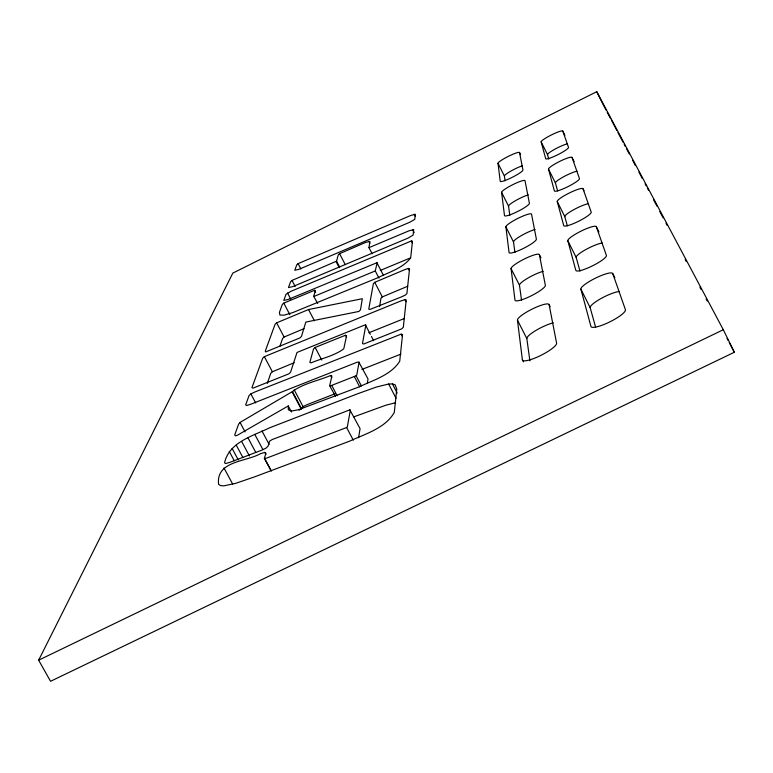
<?xml version="1.0" encoding="UTF-8"?>
<svg xmlns="http://www.w3.org/2000/svg" width="773" height="773" viewBox="0 0 773 773"><rect width="100%" height="100%" fill="white"/><g stroke="black" fill="none" stroke-linecap="round" stroke-linejoin="round"><path stroke-width="1.16" d="M358.595 437.75L360.063 428.619L349.86 409.854L272.106 439.595L269.574 441.19L268.086 446.079L266.144 448.069L261.448 450.301L230.025 462.302L225.581 463.558L224.547 462.766C229.223 442.069 253.032 435.924 269.7 427.769L357.706 393.728L376.528 387.002L388.645 384.026L392.423 383.93L395.051 384.732L396.771 389.08L394.298 412.405C385.331 428.3 365.127 433.933 349.435 441.238L254.414 476.931L235.359 483.444L223.793 485.859L220.527 485.57L218.585 484.323C215.841 460.795 246.152 461.954 260.375 453.703L264.81 452.408L265.912 453.239L264.366 458.321L270.965 470.66M367.291 383.485L368.016 378.963L359.213 362.788M379.601 306.601L380.944 298.252L382.306 296.909L407.7 286.252M299.083 410.163L301.17 408.965L303.055 406.598L307.374 404.54L335.211 393.708M336.555 261.148L338.303 254.81L339.579 253.679L365.677 242.393L369.881 241.427L368.972 247.66L409.023 230.808L413.681 229.687L413.111 235.069L408.183 238.045L292.648 286.667L288.474 287.546L290.629 281.652L292.02 280.435L336.555 261.148L339.714 267.226M291.489 412.009L288.261 405.941L237.601 435.112L235.668 435.875L234.673 435.015L238.615 424.193L240.045 422.435L292.445 391.563C303.403 383.36 318.138 380.809 330.66 375.475L331.888 376.007L329.675 385.766L335.482 396.172M267.294 383.398L270.724 373.311L272.376 371.755L294.194 362.73M279.942 346.198L282.589 338.439L284.116 337.028L303.982 328.67M38.65 660.181L232.818 273.111L596.775 91.707L723.296 329.733L734.35 352.246L50.545 681.293L38.65 660.181L723.296 329.733M264.366 458.321L266.521 458.157L346.633 427.517L347.338 426.783L350.362 410.163L349.86 409.854M330.129 386.007L356.092 375.775L356.74 375.137L359.126 361.967L357.02 362.276L250.723 404.26L246.645 405.506L245.65 404.917L249.051 395.602L250.858 393.892L255.129 391.901L401.168 334.149L402.549 334.574L399.728 361.223C391.041 375.137 373.05 380.21 358.875 386.973L298.591 409.7L291.547 411.052L288.329 409.787L288.261 405.941M374.76 282.319L373.378 283.652L368.75 309.094L369.881 309.471L401.274 296.967L405.429 295.015L406.907 293.547L409.545 268.695L408.318 268.453L404.463 269.777L374.76 282.319L382.306 296.909M315.152 347.454L313.509 349.029L309.847 362.402L310.968 362.885C321.79 358.343 334.342 355.889 343.763 348.816L346.604 335.675L345.425 335.269L315.152 347.454L321.761 360.015M264.366 356.653L262.704 358.189L251.95 387.65L252.926 388.172L288.899 373.832L290.571 372.209L297.016 352.459L363.88 325.365L365.851 325.027L362.489 343.531L363.687 344.014L401.747 328.844L403.332 327.201L406.221 299.963L404.926 299.634L400.791 300.997L264.366 356.653L272.376 371.755M314.022 296.426L375.263 270.936L377.205 262.607L288.068 299.509L283.788 300.417L286.049 294.223L291.006 291.276L411.313 241.002L412.463 241.176L410.705 257.767C403.023 268.144 389.119 272.086 377.92 277.71L292.938 312.534L284.087 315.171L279.865 315.036L279.44 312.331L282.319 304.427L283.788 303.122L314.495 290.31L315.403 290.609L313.674 296.281L317.674 303.403M276.628 322.853L275.091 324.235L265.236 351.232L265.709 351.937L299.895 337.936L301.441 336.477L305.828 322.09L358.875 311.451L360.469 309.857L362.334 298.707L308.524 309.538L276.628 322.853L284.116 337.028M298.107 263.641L296.784 264.791L294.774 270.289L298.822 269.352L410.048 222.122L414.782 219.319L415.314 214.305L410.83 215.435L298.107 263.641L300.842 268.878M380.306 270.434L410.328 257.95M368.808 332.786L404.443 318.476M361.919 369.436L400.974 354.092M353.783 416.869L386.007 405.158L395.022 402.878M223.986 467.965L232.654 484.053M241.678 441.499L249.418 455.954M236.258 445.142L242.915 457.539M232.122 448.446L238.239 459.838M229.272 451.432L234.287 460.785M261.96 430.938L269.13 444.359M264.81 452.408L265.902 454.437M254.723 434.281L262.994 449.751M264.772 458.689L271.381 471.047M240.045 422.435L245.118 431.923M247.969 437.798L255.699 452.234M250.858 393.892L255.689 402.955M602.718 103.795L606.109 110.201M607.24 112.327L610.631 118.723M611.762 120.859L616.844 130.453M617.975 132.589L623.057 142.184M624.188 144.319L625.318 146.455M626.449 148.58L629.27 153.914M632.662 160.311L635.483 165.644M638.875 172.041L642.266 178.437M645.088 183.771L646.218 185.907M647.349 188.032L648.479 190.168M653.562 199.763L656.953 206.159M659.775 211.493L663.166 217.889M665.997 223.223L667.118 225.358M685.197 259.477L686.327 261.612M699.894 287.198L701.014 289.334M706.107 298.929L707.237 301.064M727.007 338.381L728.137 340.516M729.268 342.652L734.35 352.246M292.445 391.563L301.335 408.347M292.271 392.162L301.17 408.965M294.184 389.834L303.055 406.598M287.479 292.957L290.716 299.122M330.66 375.475L331.772 377.591M331.781 385.495L337.134 395.67M283.788 303.122L289.856 314.659M346.633 427.517L353.29 440.166M314.495 290.31L315.606 292.426M356.092 375.775L361.455 386.017M354.353 376.625L359.716 386.867M308.524 309.538L314.418 320.776M292.02 280.435L295.17 286.445M388.645 384.026L396.047 398.24M345.425 335.269L346.526 337.386M339.579 253.679L345.27 264.646M336.052 261.603L339.221 267.68M365.407 324.834L370.354 334.351M371.455 336.468L373.659 340.7M392.423 383.93L397.196 393.099M376.809 262.501L383.456 275.372M368.972 247.66L372.142 253.795M375.263 270.936L378.934 278.038M401.168 334.149L402.26 336.255M404.926 299.634L406.009 301.731M368.924 241.215L369.967 243.224M411.313 241.002L412.405 243.137M408.318 268.453L409.4 270.56M414.231 214.198L415.256 216.189M412.56 229.542L414.154 232.654M550.154 306.717L549.12 304.659A17.653 3.498 -26.7 0 0 532.713 308.804A17.653 3.498 -26.7 0 0 517.456 320.119L522.374 359.793L523.447 361.89M517.456 320.119L526.828 338.584L529.901 360.885M505.89 226.866L509.069 252.549A15.238 2.599 -26.7 0 0 523.157 248.539A15.238 2.599 -26.7 0 0 536.375 239.108L531.534 214.208A14.32 2.29 -26.7 0 0 518.335 218.17A14.32 2.29 -26.7 0 0 505.89 226.866L513.494 241.949L514.934 252.365M540.974 257.815L539.399 254.694A15.808 2.802 -26.7 0 0 524.78 258.781A15.808 2.802 -26.7 0 0 511.069 268.618L519.466 285.218L521.562 300.397M520.615 154.706L519.553 152.581A12.039 1.623 -26.8 0 0 508.508 156.272A12.039 1.623 -26.8 0 0 497.996 163.296L504.411 176.051L505.049 180.708M501.6 192.332L504.489 215.57A13.914 2.164 -26.7 0 0 517.301 211.676A13.914 2.164 -26.7 0 0 529.399 203.26L525.022 180.727A13.083 1.913 -26.8 0 0 513.001 184.554A13.083 1.913 -26.8 0 0 501.6 192.332L508.557 206.149L509.822 215.329M598.93 231.958L596.331 226.731A15.885 2.812 -26.5 0 0 581.238 231.03A15.885 2.812 -26.5 0 0 567.826 240.732L576.175 257.419L579.982 271.11M614.825 277.71L612.757 273.574A17.75 3.507 -26.4 0 0 595.78 277.99A17.75 3.507 -26.4 0 0 580.89 289.141L590.185 307.712L595.587 327.085M564.918 135.352L562.792 131.081A12.088 1.623 -26.6 0 0 551.487 134.898A12.088 1.623 -26.6 0 0 541.148 141.846L547.526 154.648L548.743 159.025M574.155 161.712L572.03 157.431A13.141 1.923 -26.6 0 0 559.691 161.412A13.141 1.923 -26.6 0 0 548.501 169.094L555.42 182.969L557.633 190.912M584.03 190.805L583.026 188.786A14.378 2.3 -26.5 0 0 569.45 192.931A14.378 2.3 -26.5 0 0 557.246 201.511L564.812 216.672L567.353 225.784M596.775 91.707L602.225 102.79M562.792 131.081L568.513 147.382A12.735 1.807 -26.6 0 1 557.642 154.803A12.735 1.807 -26.6 0 1 545.699 158.707L541.148 141.846M572.03 157.431L579.431 178.524A13.972 2.174 -26.5 0 1 567.566 186.834A13.972 2.174 -26.5 0 1 554.386 190.912L548.501 169.094M583.026 188.786L591.21 212.121A15.305 2.609 -26.5 0 1 578.272 221.416A15.305 2.609 -26.5 0 1 563.749 225.629L557.246 201.511M596.331 226.731L606.39 255.409A17.025 3.227 -26.4 0 1 592.079 266.047A17.025 3.227 -26.4 0 1 575.827 270.376L567.826 240.732M612.757 273.574L625.425 309.693A19.18 4.107 -26.4 0 1 609.433 322.07A19.18 4.107 -26.4 0 1 590.949 326.457L580.89 289.141M519.553 152.581L522.935 170.002A12.687 1.797 -26.8 0 1 511.881 177.51A12.687 1.797 -26.8 0 1 500.228 181.269L497.996 163.296M539.399 254.694L545.351 285.295A16.938 3.218 -26.7 0 1 530.703 296.078A16.938 3.218 -26.7 0 1 514.982 300.166L511.069 268.618M549.12 304.659L556.599 343.154A19.074 4.087 -26.8 0 1 540.163 355.735A19.074 4.087 -26.8 0 1 522.374 359.793M555.42 182.969A13.122 2 -26.5 0 1 563.546 176.804A13.122 2 -26.5 0 1 577.025 171.171M564.812 216.672A14.368 2.406 -26.5 0 1 573.653 209.734A14.368 2.406 -26.5 0 1 588.446 203.686M576.175 257.419A15.866 2.937 -26.4 0 1 585.866 249.534A15.866 2.937 -26.4 0 1 602.254 243.012M508.557 206.149A13.064 2 -26.7 0 1 515.465 200.69A13.064 2 -26.7 0 1 528.249 194.844M513.494 241.949A14.301 2.396 -26.7 0 1 521.021 235.784A14.301 2.396 -26.7 0 1 535.032 229.455M519.466 285.218A15.789 2.918 -26.7 0 1 527.737 278.174A15.789 2.918 -26.7 0 1 543.216 271.284M590.185 307.712A17.721 3.662 -26.4 0 1 600.921 298.571A17.721 3.662 -26.4 0 1 619.289 291.508M526.828 338.584A17.624 3.643 -26.7 0 1 536.008 330.38A17.624 3.643 -26.7 0 1 553.304 322.824M504.411 176.051A12.03 1.691 -26.7 0 1 510.789 171.142A12.03 1.691 -26.7 0 1 522.548 165.712M547.526 154.648A12.078 1.701 -26.6 0 1 555.043 149.092A12.078 1.701 -26.6 0 1 567.421 143.826"/></g></svg>
